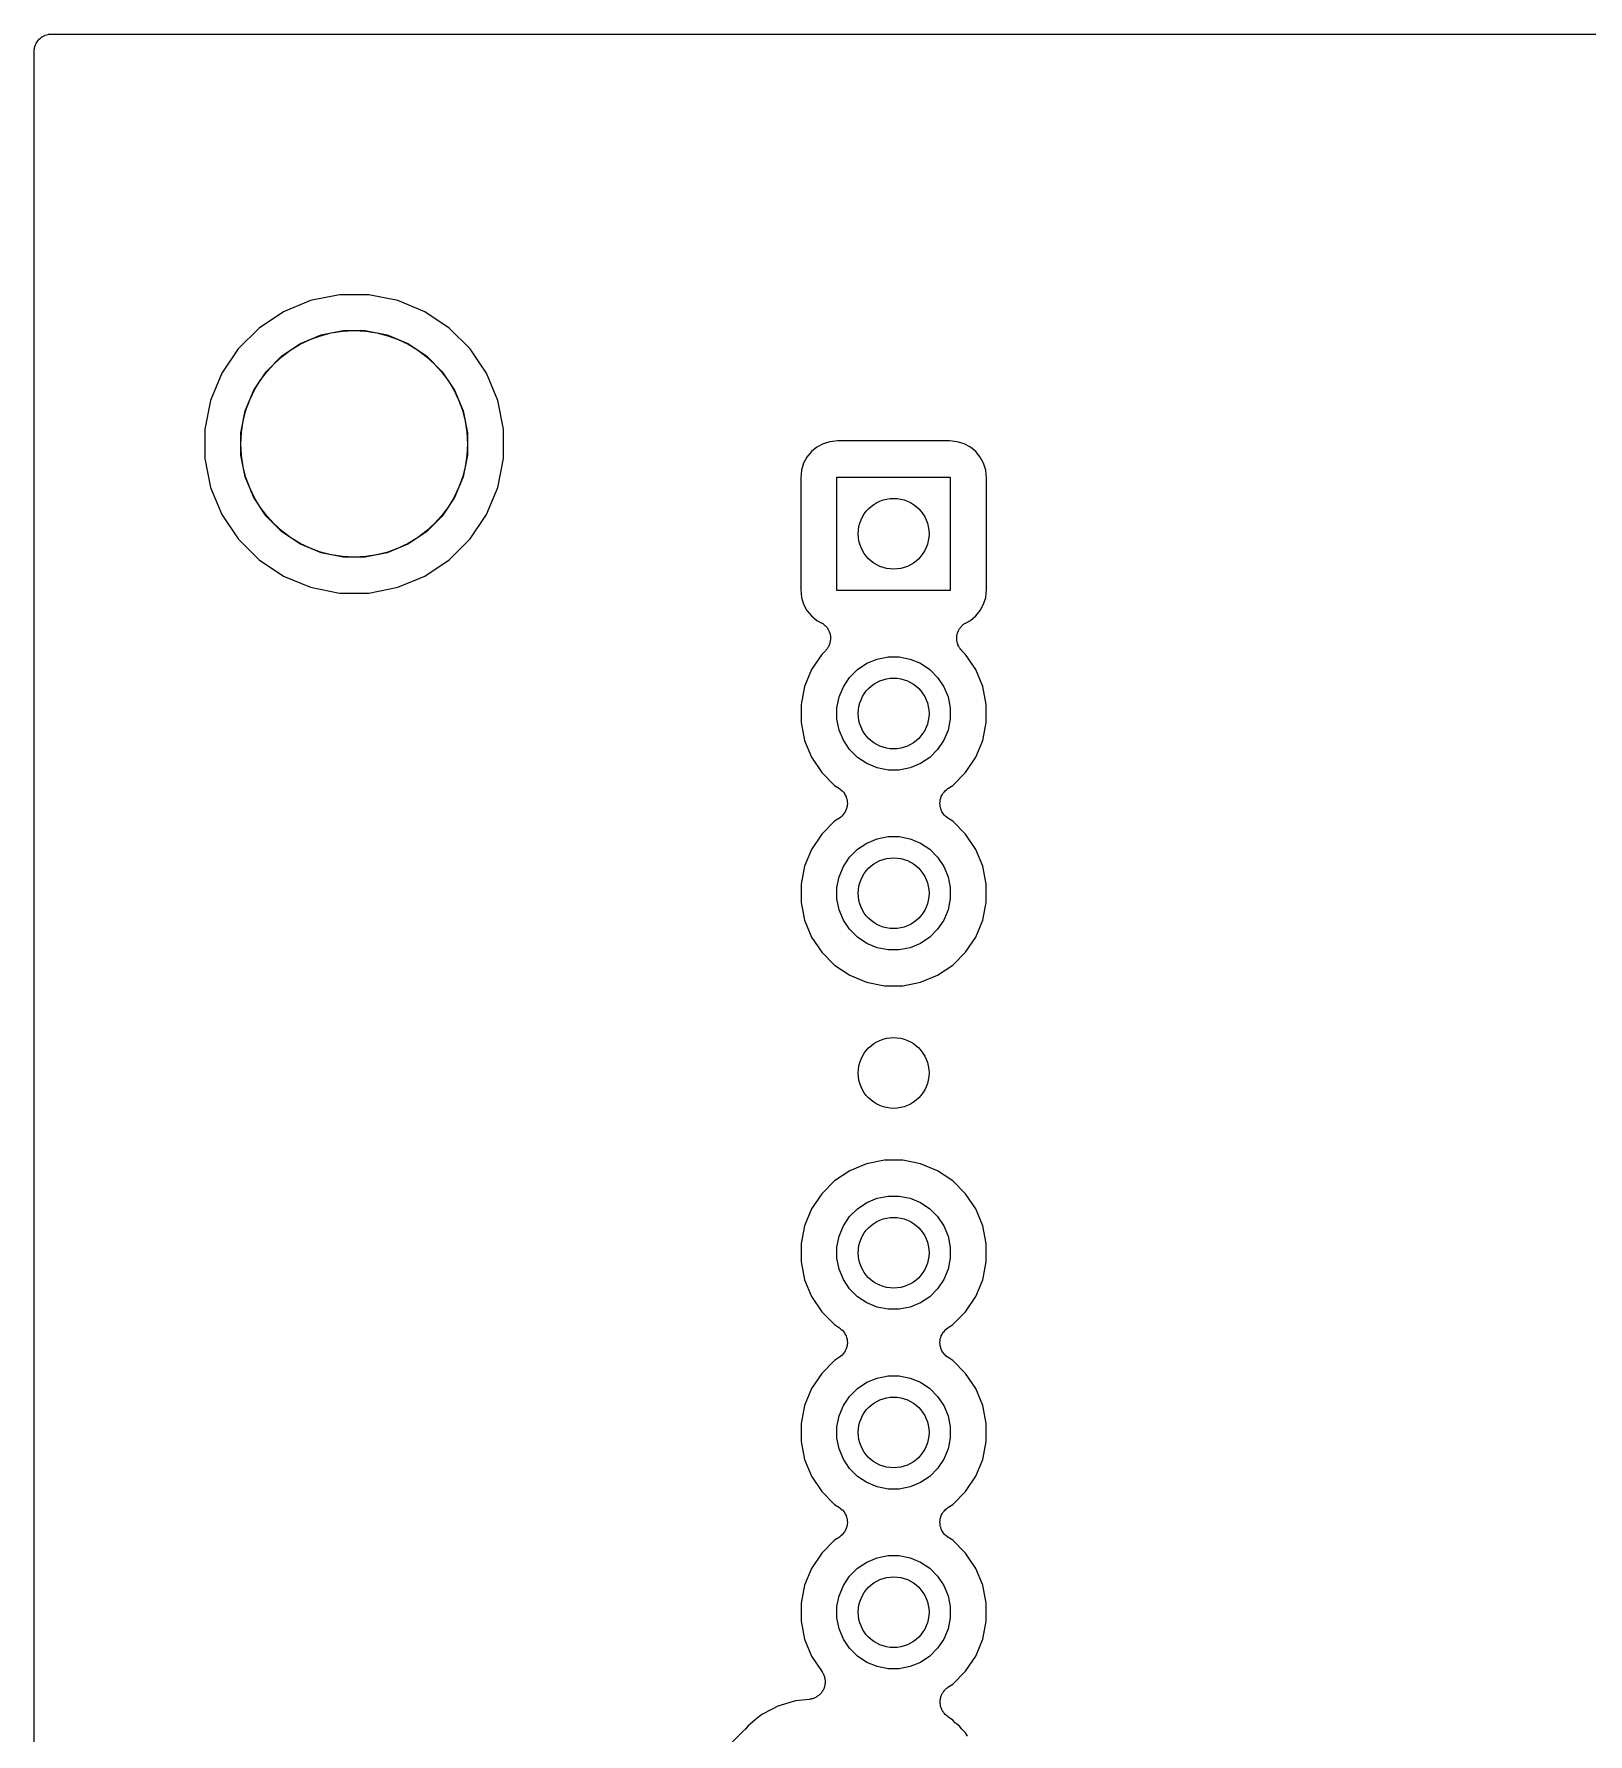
# Model space of a CAD drawing. Extents: x 42.5 to 107.4, y -118.8 to -66.6.
# Drawn here: x 42.47 to 64.42, y -90.62 to -66.6 of the extents above; entities that cross this region are included whole.
import ezdxf

# ---------------------------------------------------------------- set-up
doc = ezdxf.new("R2010")
doc.units = 0
doc.layers.add('BLACK', color=7, linetype='CONTINUOUS')

msp = doc.modelspace()

# ---------------------------------------------------------------- linework, layer by layer
at = {"layer": 'BLACK', "linetype": 'CONTINUOUS'}
for p, q in [((42.4735, -66.796), (42.4806, -66.7736)), ((42.4806, -66.7736), (42.4875, -66.7511)), ((42.4875, -66.7511), (42.488, -66.7503)), ((42.488, -66.7503), (42.4882, -66.7495)), ((42.4882, -66.7495), (42.4995, -66.7289)), ((42.4995, -66.7289), (42.5107, -66.7082)), ((42.5107, -66.7082), (42.5113, -66.7075)), ((42.5113, -66.7075), (42.5117, -66.7068)), ((42.5117, -66.7068), (42.5268, -66.6887)), ((42.5268, -66.6887), (42.5418, -66.6706)), ((42.5418, -66.6706), (42.5425, -66.6701)), ((42.5425, -66.6701), (42.5431, -66.6694)), ((42.5431, -66.6694), (42.5614, -66.6547)), ((42.5614, -66.6547), (42.5797, -66.6398)), ((42.5797, -66.6398), (42.5804, -66.6394)), ((42.5804, -66.6394), (42.5811, -66.6388)), ((42.5811, -66.6388), (42.6019, -66.6279)), ((42.6019, -66.6279), (42.6227, -66.6169)), ((42.6227, -66.6169), (42.6236, -66.6166)), ((42.6236, -66.6166), (42.6243, -66.6162)), ((42.6243, -66.6162), (42.6469, -66.6096)), ((42.6469, -66.6096), (42.6694, -66.6028)), ((42.6694, -66.6028), (42.6703, -66.6027)), ((42.6703, -66.6027), (42.6712, -66.6024)), ((42.6712, -66.6024), (42.6946, -66.6003)), ((42.6946, -66.6003), (42.718, -66.598)), ((42.718, -66.598), (107.142, -66.598)), ((42.468, -66.8445), (42.4706, -66.8211)), ((42.468, -66.8462), (42.468, -66.8445)), ((42.468, -66.8463), (42.468, -66.8462)), ((42.468, -66.8463), (42.468, -66.8463)), ((42.468, -66.848), (42.468, -66.8463)), ((42.468, -118.572), (42.468, -66.848)), ((42.4706, -66.8211), (42.4731, -66.7977)), ((42.4731, -66.7977), (42.4734, -66.7969)), ((42.4734, -66.7969), (42.4735, -66.796)), ((46.3751, -70.363), (45.9915, -70.5219)), ((46.7824, -70.282), (46.3751, -70.363)), ((47.1976, -70.282), (46.7824, -70.282)), ((47.6049, -70.363), (47.1976, -70.282)), ((47.9885, -70.5219), (47.6049, -70.363)), ((45.9915, -70.5219), (45.6462, -70.7526)), ((48.3338, -70.7526), (47.9885, -70.5219)), ((45.6462, -70.7526), (45.3526, -71.0462)), ((46.2321, -70.9721), (46.5233, -70.8515)), ((46.5233, -70.8515), (46.8324, -70.79)), ((46.8324, -70.79), (47.1476, -70.79)), ((47.1476, -70.79), (47.4567, -70.8515)), ((47.4567, -70.8515), (47.7479, -70.9721)), ((48.6274, -71.0462), (48.3338, -70.7526)), ((45.3526, -71.0462), (45.1219, -71.3915)), ((45.9701, -71.1472), (46.2321, -70.9721)), ((47.7479, -70.9721), (48.0099, -71.1472)), ((48.7695, -71.2589), (48.6274, -71.0462)), ((45.7472, -71.3701), (45.9701, -71.1472)), ((48.0099, -71.1472), (48.2328, -71.3701)), ((48.8581, -71.3915), (48.7695, -71.2589)), ((48.7695, -71.2589), (48.7695, -71.2589)), ((45.1219, -71.3915), (44.963, -71.7751)), ((45.5721, -71.6321), (45.7472, -71.3701)), ((48.2328, -71.3701), (48.4079, -71.6321)), ((49.017, -71.7751), (48.8581, -71.3915)), ((44.963, -71.7751), (44.882, -72.1824)), ((45.4515, -71.9233), (45.5721, -71.6321)), ((48.4079, -71.6321), (48.5285, -71.9233)), ((49.098, -72.1824), (49.017, -71.7751)), ((45.39, -72.2324), (45.4515, -71.9233)), ((48.5285, -71.9233), (48.59, -72.2324)), ((44.882, -72.1824), (44.882, -72.5976)), ((45.39, -72.5476), (45.39, -72.2324)), ((48.59, -72.2324), (48.59, -72.5476)), ((49.098, -72.5976), (49.098, -72.1824)), ((45.4515, -72.8567), (45.39, -72.5476)), ((48.59, -72.5476), (48.5285, -72.8567)), ((53.4491, -72.4991), (53.3856, -72.5764)), ((53.5264, -72.4356), (53.4491, -72.4991)), ((53.6147, -72.3884), (53.5264, -72.4356)), ((53.7104, -72.3594), (53.6147, -72.3884)), ((53.8223, -72.3483), (53.7104, -72.3594)), ((55.3977, -72.3483), (53.8223, -72.3483)), ((55.5096, -72.3594), (55.3977, -72.3483)), ((55.6053, -72.3884), (55.5096, -72.3594)), ((55.6936, -72.4356), (55.6053, -72.3884)), ((55.7709, -72.4991), (55.6936, -72.4356)), ((55.8344, -72.5764), (55.7709, -72.4991)), ((44.882, -72.5976), (44.963, -73.0049)), ((49.0555, -72.8112), (49.098, -72.5976)), ((53.3094, -72.7604), (53.2983, -72.8723)), ((53.3384, -72.6647), (53.3094, -72.7604)), ((53.3856, -72.5764), (53.3384, -72.6647)), ((55.8816, -72.6647), (55.8344, -72.5764)), ((55.9106, -72.7604), (55.8816, -72.6647)), ((55.9217, -72.8723), (55.9106, -72.7604)), ((44.963, -73.0049), (45.1219, -73.3885)), ((45.5721, -73.1479), (45.4515, -72.8567)), ((48.5285, -72.8567), (48.4079, -73.1479)), ((48.8581, -73.3885), (49.017, -73.0049)), ((49.017, -73.0049), (49.0555, -72.8112)), ((49.0555, -72.8112), (49.0555, -72.8112)), ((53.2983, -72.8723), (53.2983, -74.4477)), ((53.81, -74.46), (53.81, -72.86)), ((53.81, -72.86), (55.41, -72.86)), ((55.41, -72.86), (55.41, -74.46)), ((55.9217, -74.4477), (55.9217, -72.8723)), ((45.7472, -73.4099), (45.5721, -73.1479)), ((48.4079, -73.1479), (48.2328, -73.4099)), ((45.1219, -73.3885), (45.3526, -73.7338)), ((45.9701, -73.6328), (45.7472, -73.4099)), ((48.2328, -73.4099), (48.0099, -73.6328)), ((48.6274, -73.7338), (48.8581, -73.3885)), ((45.3526, -73.7338), (45.6462, -74.0274)), ((46.2321, -73.8079), (45.9701, -73.6328)), ((48.0099, -73.6328), (47.7479, -73.8079)), ((48.3338, -74.0274), (48.6274, -73.7338)), ((46.5233, -73.9285), (46.2321, -73.8079)), ((46.8324, -73.99), (46.5233, -73.9285)), ((47.1476, -73.99), (46.8324, -73.99)), ((47.4567, -73.9285), (47.1476, -73.99)), ((47.7479, -73.8079), (47.4567, -73.9285)), ((45.6462, -74.0274), (45.9915, -74.2581)), ((47.9885, -74.2581), (48.3338, -74.0274)), ((45.9915, -74.2581), (46.3751, -74.417)), ((46.3751, -74.417), (46.7824, -74.498)), ((47.1976, -74.498), (47.6049, -74.417)), ((47.6049, -74.417), (47.9885, -74.2581)), ((53.2983, -74.4477), (53.3094, -74.5596)), ((55.41, -74.46), (53.81, -74.46)), ((55.9106, -74.5596), (55.9217, -74.4477)), ((46.7824, -74.498), (47.1976, -74.498)), ((53.3094, -74.5596), (53.3384, -74.6553)), ((53.3384, -74.6553), (53.3856, -74.7436)), ((55.8344, -74.7436), (55.8816, -74.6553)), ((55.8816, -74.6553), (55.9106, -74.5596)), ((53.3856, -74.7436), (53.4491, -74.8209)), ((53.4491, -74.8209), (53.5264, -74.8844)), ((53.5264, -74.8844), (53.5871, -74.9169)), ((53.5871, -74.9169), (53.5902, -74.9186)), ((53.5902, -74.9186), (53.5997, -74.9251)), ((53.5997, -74.9251), (53.6098, -74.9306)), ((53.6098, -74.9306), (53.6197, -74.9389)), ((53.6197, -74.9389), (53.6304, -74.9462)), ((53.6304, -74.9462), (53.6384, -74.9545)), ((55.5752, -74.9594), (55.5841, -74.9521)), ((55.5841, -74.9521), (55.5923, -74.944)), ((55.5923, -74.944), (55.603, -74.9368)), ((55.603, -74.9368), (55.6131, -74.9287)), ((55.6131, -74.9287), (55.6233, -74.9233)), ((55.6233, -74.9233), (55.6329, -74.9169)), ((55.6329, -74.9169), (55.6936, -74.8844)), ((55.6936, -74.8844), (55.7709, -74.8209)), ((55.7709, -74.8209), (55.8344, -74.7436)), ((53.6384, -74.9545), (53.6473, -74.9618)), ((53.6473, -74.9618), (53.6554, -74.9719)), ((53.6554, -74.9719), (53.6645, -74.9811)), ((53.6645, -74.9811), (53.6707, -74.9908)), ((53.6707, -74.9908), (53.678, -74.9997)), ((53.678, -74.9997), (53.684, -75.0112)), ((53.684, -75.0112), (53.6911, -75.022)), ((53.6911, -75.022), (53.6954, -75.0327)), ((53.6954, -75.0327), (53.7008, -75.0429)), ((53.7008, -75.0429), (53.7044, -75.0553)), ((53.7044, -75.0553), (53.7093, -75.0673)), ((53.7093, -75.0673), (53.7114, -75.0786)), ((53.7144, -75.1868), (53.7106, -75.1992)), ((53.7114, -75.0786), (53.7147, -75.0897)), ((53.7155, -75.1753), (53.7144, -75.1868)), ((53.7147, -75.0897), (53.7159, -75.1025)), ((53.7179, -75.164), (53.7155, -75.1753)), ((53.7159, -75.1025), (53.7183, -75.1153)), ((53.718, -75.1511), (53.7179, -75.164)), ((53.7193, -75.1382), (53.718, -75.1511)), ((53.7183, -75.1153), (53.7182, -75.1268)), ((53.7182, -75.1268), (53.7193, -75.1382)), ((55.5007, -75.1348), (55.502, -75.1233)), ((55.5019, -75.1476), (55.5007, -75.1348)), ((55.5018, -75.1606), (55.5019, -75.1476)), ((55.504, -75.1719), (55.5018, -75.1606)), ((55.502, -75.1118), (55.5046, -75.0991)), ((55.502, -75.1233), (55.502, -75.1118)), ((55.505, -75.1834), (55.504, -75.1719)), ((55.5046, -75.0991), (55.506, -75.0862)), ((55.5086, -75.1958), (55.505, -75.1834)), ((55.506, -75.0862), (55.5094, -75.0753)), ((55.5094, -75.0753), (55.5117, -75.064)), ((55.5117, -75.064), (55.5167, -75.052)), ((55.5167, -75.052), (55.5206, -75.0397)), ((55.5206, -75.0397), (55.5261, -75.0296)), ((55.5261, -75.0296), (55.5305, -75.0189)), ((55.5305, -75.0189), (55.5378, -75.0082)), ((55.5378, -75.0082), (55.5439, -74.9968)), ((55.5439, -74.9968), (55.5513, -74.988)), ((55.5513, -74.988), (55.5577, -74.9784)), ((55.5577, -74.9784), (55.5669, -74.9693)), ((55.5669, -74.9693), (55.5752, -74.9594)), ((53.594, -75.3662), (53.4509, -75.5804)), ((53.6461, -75.3141), (53.594, -75.3662)), ((53.6534, -75.3052), (53.6461, -75.3141)), ((53.6616, -75.2971), (53.6534, -75.3052)), ((53.6688, -75.2864), (53.6616, -75.2971)), ((53.677, -75.2764), (53.6688, -75.2864)), ((53.6825, -75.2663), (53.677, -75.2764)), ((53.6889, -75.2568), (53.6825, -75.2663)), ((53.694, -75.2448), (53.6889, -75.2568)), ((53.7001, -75.2334), (53.694, -75.2448)), ((53.7035, -75.2224), (53.7001, -75.2334)), ((53.7079, -75.2118), (53.7035, -75.2224)), ((53.7106, -75.1992), (53.7079, -75.2118)), ((54.2311, -75.491), (54.3766, -75.4307)), ((54.3766, -75.4307), (54.5312, -75.4)), ((54.5312, -75.4), (54.6888, -75.4)), ((54.6888, -75.4), (54.8434, -75.4307)), ((54.8434, -75.4307), (54.9889, -75.491)), ((55.511, -75.2085), (55.5086, -75.1958)), ((55.5154, -75.2192), (55.511, -75.2085)), ((55.5186, -75.2302), (55.5154, -75.2192)), ((55.5245, -75.2417), (55.5186, -75.2302)), ((55.5294, -75.2537), (55.5245, -75.2417)), ((55.5357, -75.2633), (55.5294, -75.2537)), ((55.541, -75.2735), (55.5357, -75.2633)), ((55.5491, -75.2836), (55.541, -75.2735)), ((55.5562, -75.2944), (55.5491, -75.2836)), ((55.5643, -75.3027), (55.5562, -75.2944)), ((55.5715, -75.3117), (55.5643, -75.3027)), ((55.5739, -75.3141), (55.5715, -75.3117)), ((55.626, -75.3662), (55.5739, -75.3141)), ((55.7691, -75.5804), (55.626, -75.3662)), ((53.4509, -75.5804), (53.3523, -75.8185)), ((53.9886, -75.69), (54.1, -75.5786)), ((54.1, -75.5786), (54.2311, -75.491)), ((54.9889, -75.491), (55.12, -75.5786)), ((55.12, -75.5786), (55.2314, -75.69)), ((55.8677, -75.8185), (55.7691, -75.5804)), ((53.3523, -75.8185), (53.302, -76.0712)), ((53.8407, -75.9666), (53.901, -75.8211)), ((53.901, -75.8211), (53.9886, -75.69)), ((55.2314, -75.69), (55.319, -75.8211)), ((55.319, -75.8211), (55.3793, -75.9666)), ((55.918, -76.0712), (55.8677, -75.8185)), ((53.302, -76.0712), (53.302, -76.3288)), ((53.81, -76.1212), (53.8407, -75.9666)), ((53.81, -76.2788), (53.81, -76.1212)), ((55.3793, -75.9666), (55.41, -76.1212)), ((55.41, -76.1212), (55.41, -76.2788)), ((55.918, -76.3288), (55.918, -76.0712)), ((53.302, -76.3288), (53.3523, -76.5815)), ((53.8407, -76.4334), (53.81, -76.2788)), ((55.41, -76.2788), (55.3793, -76.4334)), ((55.8677, -76.5815), (55.918, -76.3288)), ((53.3523, -76.5815), (53.4509, -76.8196)), ((53.901, -76.5789), (53.8407, -76.4334)), ((53.9886, -76.71), (53.901, -76.5789)), ((55.319, -76.5789), (55.2314, -76.71)), ((55.3793, -76.4334), (55.319, -76.5789)), ((55.7691, -76.8196), (55.8677, -76.5815)), ((53.4509, -76.8196), (53.594, -77.0338)), ((54.1, -76.8214), (53.9886, -76.71)), ((54.2311, -76.909), (54.1, -76.8214)), ((55.12, -76.8214), (54.9889, -76.909)), ((55.2314, -76.71), (55.12, -76.8214)), ((55.626, -77.0338), (55.7691, -76.8196)), ((53.594, -77.0338), (53.7762, -77.216)), ((54.3766, -76.9693), (54.2311, -76.909)), ((54.5312, -77), (54.3766, -76.9693)), ((54.6888, -77), (54.5312, -77)), ((54.8434, -76.9693), (54.6888, -77)), ((54.9889, -76.909), (54.8434, -76.9693)), ((55.4438, -77.216), (55.626, -77.0338)), ((53.7762, -77.216), (53.8453, -77.2621)), ((53.8453, -77.2621), (53.847, -77.2633)), ((53.847, -77.2633), (53.8471, -77.2634)), ((53.8471, -77.2634), (53.8471, -77.2634)), ((53.8471, -77.2634), (53.8481, -77.2641)), ((53.8481, -77.2641), (53.8664, -77.2795)), ((53.8664, -77.2795), (53.8845, -77.2946)), ((53.8845, -77.2946), (53.8849, -77.2951)), ((53.8849, -77.2951), (53.8854, -77.2956)), ((53.8854, -77.2956), (53.9003, -77.3142)), ((53.9003, -77.3142), (53.9152, -77.3326)), ((53.9152, -77.3326), (53.9155, -77.3331)), ((53.9155, -77.3331), (53.9159, -77.3337)), ((53.9159, -77.3337), (53.9269, -77.3547)), ((55.2834, -77.3725), (55.2948, -77.3517)), ((55.2948, -77.3517), (55.306, -77.3307)), ((55.306, -77.3307), (55.3064, -77.3302)), ((55.3064, -77.3302), (55.3067, -77.3297)), ((55.3067, -77.3297), (55.3219, -77.3114)), ((55.3219, -77.3114), (55.337, -77.2931)), ((55.337, -77.2931), (55.3375, -77.2927)), ((55.3375, -77.2927), (55.3379, -77.2921)), ((55.3379, -77.2921), (55.3564, -77.2772)), ((55.3564, -77.2772), (55.3747, -77.2621)), ((55.3747, -77.2621), (55.4438, -77.216)), ((53.9252, -77.5883), (53.914, -77.6093)), ((53.9366, -77.5675), (53.9252, -77.5883)), ((53.9269, -77.3547), (53.9379, -77.3757)), ((53.9368, -77.5669), (53.9366, -77.5675)), ((53.9371, -77.5663), (53.9368, -77.5669)), ((53.9441, -77.5435), (53.9371, -77.5663)), ((53.9379, -77.3757), (53.9381, -77.3764)), ((53.9381, -77.3764), (53.9384, -77.377)), ((53.9384, -77.377), (53.945, -77.3997)), ((53.9511, -77.5209), (53.9441, -77.5435)), ((53.945, -77.3997), (53.9518, -77.4225)), ((53.9512, -77.5203), (53.9511, -77.5209)), ((53.9514, -77.5196), (53.9512, -77.5203)), ((53.9538, -77.496), (53.9514, -77.5196)), ((53.9518, -77.4225), (53.9519, -77.4232)), ((53.9519, -77.4232), (53.9521, -77.4238)), ((53.9521, -77.4238), (53.9542, -77.4475)), ((53.9564, -77.4724), (53.9538, -77.496)), ((53.9542, -77.4475), (53.9564, -77.4711)), ((53.9564, -77.4711), (53.9563, -77.4717)), ((53.9563, -77.4717), (53.9564, -77.4724)), ((55.2636, -77.4676), (55.2662, -77.4439)), ((55.2637, -77.4683), (55.2636, -77.4676)), ((55.2636, -77.4689), (55.2637, -77.4683)), ((55.2658, -77.4924), (55.2636, -77.4689)), ((55.2679, -77.5162), (55.2658, -77.4924)), ((55.2662, -77.4439), (55.2686, -77.4204)), ((55.2681, -77.5168), (55.2679, -77.5162)), ((55.2682, -77.5175), (55.2681, -77.5168)), ((55.2749, -77.5402), (55.2682, -77.5175)), ((55.2686, -77.4204), (55.2688, -77.4197)), ((55.2688, -77.4197), (55.2689, -77.4191)), ((55.2689, -77.4191), (55.2759, -77.3965)), ((55.2816, -77.563), (55.2749, -77.5402)), ((55.2759, -77.3965), (55.2829, -77.3737)), ((55.2819, -77.5636), (55.2816, -77.563)), ((55.2821, -77.5643), (55.2819, -77.5636)), ((55.2931, -77.5853), (55.2821, -77.5643)), ((55.2829, -77.3737), (55.2832, -77.3731)), ((55.2832, -77.3731), (55.2834, -77.3725)), ((55.3041, -77.6063), (55.2931, -77.5853)), ((53.7762, -77.724), (53.594, -77.9062)), ((53.8453, -77.6779), (53.7762, -77.724)), ((53.8637, -77.6628), (53.8453, -77.6779)), ((53.8821, -77.6479), (53.8637, -77.6628)), ((53.8825, -77.6474), (53.8821, -77.6479)), ((53.883, -77.6469), (53.8825, -77.6474)), ((53.8982, -77.6285), (53.883, -77.6469)), ((53.9133, -77.6103), (53.8982, -77.6285)), ((53.9136, -77.6098), (53.9133, -77.6103)), ((53.914, -77.6093), (53.9136, -77.6098)), ((55.3045, -77.6069), (55.3041, -77.6063)), ((55.3048, -77.6074), (55.3045, -77.6069)), ((55.3197, -77.6259), (55.3048, -77.6074)), ((55.3346, -77.6444), (55.3197, -77.6259)), ((55.3351, -77.6449), (55.3346, -77.6444)), ((55.3355, -77.6454), (55.3351, -77.6449)), ((55.3537, -77.6606), (55.3355, -77.6454)), ((55.3719, -77.6759), (55.3537, -77.6606)), ((55.3729, -77.6766), (55.3719, -77.6759)), ((55.373, -77.6767), (55.3729, -77.6766)), ((55.3729, -77.6766), (55.3729, -77.6766)), ((55.3747, -77.6779), (55.373, -77.6767)), ((55.4438, -77.724), (55.3747, -77.6779)), ((55.626, -77.9062), (55.4438, -77.724)), ((53.594, -77.9062), (53.4509, -78.1204)), ((54.1, -78.1186), (54.2311, -78.031)), ((54.2311, -78.031), (54.3766, -77.9707)), ((54.3766, -77.9707), (54.5312, -77.94)), ((54.5312, -77.94), (54.6888, -77.94)), ((54.6888, -77.94), (54.8434, -77.9707)), ((54.8434, -77.9707), (54.9889, -78.031)), ((54.9889, -78.031), (55.12, -78.1186)), ((55.7691, -78.1204), (55.626, -77.9062)), ((53.4509, -78.1204), (53.3523, -78.3585)), ((53.901, -78.3611), (53.9886, -78.23)), ((53.9886, -78.23), (54.1, -78.1186)), ((55.12, -78.1186), (55.2314, -78.23)), ((55.2314, -78.23), (55.319, -78.3611)), ((55.8677, -78.3585), (55.7691, -78.1204)), ((53.3523, -78.3585), (53.302, -78.6112)), ((53.81, -78.6612), (53.8407, -78.5066)), ((53.8407, -78.5066), (53.901, -78.3611)), ((55.319, -78.3611), (55.3793, -78.5066)), ((55.3793, -78.5066), (55.41, -78.6612)), ((55.918, -78.6112), (55.8677, -78.3585)), ((53.302, -78.6112), (53.302, -78.8688)), ((53.81, -78.8188), (53.81, -78.6612)), ((55.41, -78.6612), (55.41, -78.8188)), ((55.918, -78.8688), (55.918, -78.6112)), ((53.302, -78.8688), (53.3523, -79.1215)), ((53.8407, -78.9734), (53.81, -78.8188)), ((53.901, -79.1189), (53.8407, -78.9734)), ((55.3793, -78.9734), (55.319, -79.1189)), ((55.41, -78.8188), (55.3793, -78.9734)), ((55.8677, -79.1215), (55.918, -78.8688)), ((53.3523, -79.1215), (53.4509, -79.3596)), ((53.9886, -79.25), (53.901, -79.1189)), ((54.1, -79.3614), (53.9886, -79.25)), ((55.2314, -79.25), (55.12, -79.3614)), ((55.319, -79.1189), (55.2314, -79.25)), ((55.7691, -79.3596), (55.8677, -79.1215)), ((53.4509, -79.3596), (53.594, -79.5738)), ((54.2311, -79.449), (54.1, -79.3614)), ((54.3766, -79.5093), (54.2311, -79.449)), ((54.5312, -79.54), (54.3766, -79.5093)), ((54.8434, -79.5093), (54.6888, -79.54)), ((54.9889, -79.449), (54.8434, -79.5093)), ((55.12, -79.3614), (54.9889, -79.449)), ((55.626, -79.5738), (55.7691, -79.3596)), ((53.594, -79.5738), (53.7762, -79.756)), ((53.7762, -79.756), (53.9904, -79.8991)), ((54.6888, -79.54), (54.5312, -79.54)), ((55.2296, -79.8991), (55.4438, -79.756)), ((55.4438, -79.756), (55.626, -79.5738)), ((53.9904, -79.8991), (54.2285, -79.9977)), ((54.9915, -79.9977), (55.2296, -79.8991)), ((54.2285, -79.9977), (54.4812, -80.048)), ((54.4812, -80.048), (54.7388, -80.048)), ((54.7388, -80.048), (54.9915, -79.9977)), ((54.2285, -82.5623), (53.9904, -82.6609)), ((54.4812, -82.512), (54.2285, -82.5623)), ((54.7388, -82.512), (54.4812, -82.512)), ((54.9915, -82.5623), (54.7388, -82.512)), ((55.2296, -82.6609), (54.9915, -82.5623)), ((53.7762, -82.804), (53.594, -82.9862)), ((53.9904, -82.6609), (53.7762, -82.804)), ((55.4438, -82.804), (55.2296, -82.6609)), ((55.626, -82.9862), (55.4438, -82.804)), ((53.594, -82.9862), (53.4509, -83.2004)), ((54.1, -83.1986), (54.2311, -83.111)), ((54.2311, -83.111), (54.3766, -83.0507)), ((54.3766, -83.0507), (54.5312, -83.02)), ((54.5312, -83.02), (54.6888, -83.02)), ((54.6888, -83.02), (54.8434, -83.0507)), ((54.8434, -83.0507), (54.9889, -83.111)), ((54.9889, -83.111), (55.12, -83.1986)), ((55.7691, -83.2004), (55.626, -82.9862)), ((53.4509, -83.2004), (53.3523, -83.4385)), ((53.901, -83.4411), (53.9886, -83.31)), ((53.9886, -83.31), (54.1, -83.1986)), ((55.12, -83.1986), (55.2314, -83.31)), ((55.2314, -83.31), (55.319, -83.4411)), ((55.8677, -83.4385), (55.7691, -83.2004)), ((53.3523, -83.4385), (53.302, -83.6912)), ((53.81, -83.7412), (53.8407, -83.5866)), ((53.8407, -83.5866), (53.901, -83.4411)), ((55.319, -83.4411), (55.3793, -83.5866)), ((55.3793, -83.5866), (55.41, -83.7412)), ((55.918, -83.6912), (55.8677, -83.4385)), ((53.302, -83.6912), (53.302, -83.9488)), ((53.81, -83.8988), (53.81, -83.7412)), ((55.41, -83.7412), (55.41, -83.8988)), ((55.918, -83.9488), (55.918, -83.6912)), ((53.302, -83.9488), (53.3523, -84.2015)), ((53.8407, -84.0534), (53.81, -83.8988)), ((53.901, -84.1989), (53.8407, -84.0534)), ((55.3793, -84.0534), (55.319, -84.1989)), ((55.41, -83.8988), (55.3793, -84.0534)), ((55.8677, -84.2015), (55.918, -83.9488)), ((53.3523, -84.2015), (53.4509, -84.4396)), ((53.9886, -84.33), (53.901, -84.1989)), ((55.319, -84.1989), (55.2314, -84.33)), ((55.7691, -84.4396), (55.8677, -84.2015)), ((53.4509, -84.4396), (53.594, -84.6538)), ((54.1, -84.4414), (53.9886, -84.33)), ((54.2311, -84.529), (54.1, -84.4414)), ((54.3766, -84.5893), (54.2311, -84.529)), ((54.9889, -84.529), (54.8434, -84.5893)), ((55.12, -84.4414), (54.9889, -84.529)), ((55.2314, -84.33), (55.12, -84.4414)), ((55.626, -84.6538), (55.7691, -84.4396)), ((53.594, -84.6538), (53.7762, -84.836)), ((54.5312, -84.62), (54.3766, -84.5893)), ((54.6888, -84.62), (54.5312, -84.62)), ((54.8434, -84.5893), (54.6888, -84.62)), ((55.4438, -84.836), (55.626, -84.6538)), ((53.7762, -84.836), (53.8453, -84.8821)), ((53.8453, -84.8821), (53.847, -84.8833)), ((53.847, -84.8833), (53.8471, -84.8834)), ((53.8471, -84.8834), (53.8471, -84.8834)), ((53.8471, -84.8834), (53.8481, -84.8841)), ((53.8481, -84.8841), (53.8664, -84.8995)), ((53.8664, -84.8995), (53.8845, -84.9146)), ((53.8845, -84.9146), (53.8849, -84.9151)), ((53.8849, -84.9151), (53.8854, -84.9156)), ((53.8854, -84.9156), (53.9003, -84.9342)), ((53.9003, -84.9342), (53.9152, -84.9526)), ((53.9152, -84.9526), (53.9155, -84.9531)), ((53.9155, -84.9531), (53.9159, -84.9537)), ((53.9159, -84.9537), (53.9269, -84.9747)), ((53.9269, -84.9747), (53.9379, -84.9957)), ((53.9379, -84.9957), (53.9381, -84.9964)), ((53.9381, -84.9964), (53.9384, -84.997)), ((53.9384, -84.997), (53.945, -85.0197)), ((53.945, -85.0197), (53.9518, -85.0425)), ((55.2662, -85.0639), (55.2686, -85.0404)), ((55.2686, -85.0404), (55.2688, -85.0397)), ((55.2688, -85.0397), (55.2689, -85.0391)), ((55.2689, -85.0391), (55.2759, -85.0165)), ((55.2759, -85.0165), (55.2829, -84.9937)), ((55.2829, -84.9937), (55.2832, -84.9931)), ((55.2832, -84.9931), (55.2834, -84.9925)), ((55.2834, -84.9925), (55.2948, -84.9717)), ((55.2948, -84.9717), (55.306, -84.9507)), ((55.306, -84.9507), (55.3064, -84.9502)), ((55.3064, -84.9502), (55.3067, -84.9497)), ((55.3067, -84.9497), (55.3219, -84.9314)), ((55.3219, -84.9314), (55.337, -84.9131)), ((55.337, -84.9131), (55.3375, -84.9127)), ((55.3375, -84.9127), (55.3379, -84.9121)), ((55.3379, -84.9121), (55.3564, -84.8972)), ((55.3564, -84.8972), (55.3747, -84.8821)), ((55.3747, -84.8821), (55.4438, -84.836)), ((53.8821, -85.2679), (53.8637, -85.2828)), ((53.8825, -85.2674), (53.8821, -85.2679)), ((53.883, -85.2669), (53.8825, -85.2674)), ((53.8982, -85.2485), (53.883, -85.2669)), ((53.9133, -85.2303), (53.8982, -85.2485)), ((53.9136, -85.2298), (53.9133, -85.2303)), ((53.914, -85.2293), (53.9136, -85.2298)), ((53.9252, -85.2083), (53.914, -85.2293)), ((53.9366, -85.1875), (53.9252, -85.2083)), ((53.9368, -85.1869), (53.9366, -85.1875)), ((53.9371, -85.1863), (53.9368, -85.1869)), ((53.9441, -85.1635), (53.9371, -85.1863)), ((53.9511, -85.1409), (53.9441, -85.1635)), ((53.9512, -85.1403), (53.9511, -85.1409)), ((53.9514, -85.1396), (53.9512, -85.1403)), ((53.9538, -85.116), (53.9514, -85.1396)), ((53.9518, -85.0425), (53.9519, -85.0432)), ((53.9519, -85.0432), (53.9521, -85.0438)), ((53.9521, -85.0438), (53.9542, -85.0675)), ((53.9564, -85.0924), (53.9538, -85.116)), ((53.9542, -85.0675), (53.9564, -85.0911)), ((53.9564, -85.0911), (53.9563, -85.0917)), ((53.9563, -85.0917), (53.9564, -85.0924)), ((55.2636, -85.0876), (55.2662, -85.0639)), ((55.2637, -85.0883), (55.2636, -85.0876)), ((55.2636, -85.0889), (55.2637, -85.0883)), ((55.2658, -85.1124), (55.2636, -85.0889)), ((55.2679, -85.1362), (55.2658, -85.1124)), ((55.2681, -85.1368), (55.2679, -85.1362)), ((55.2682, -85.1375), (55.2681, -85.1368)), ((55.2749, -85.1602), (55.2682, -85.1375)), ((55.2816, -85.183), (55.2749, -85.1602)), ((55.2819, -85.1836), (55.2816, -85.183)), ((55.2821, -85.1843), (55.2819, -85.1836)), ((55.2931, -85.2053), (55.2821, -85.1843)), ((55.3041, -85.2263), (55.2931, -85.2053)), ((55.3045, -85.2269), (55.3041, -85.2263)), ((55.3048, -85.2274), (55.3045, -85.2269)), ((55.3197, -85.2459), (55.3048, -85.2274)), ((55.3346, -85.2644), (55.3197, -85.2459)), ((55.3351, -85.2649), (55.3346, -85.2644)), ((55.3355, -85.2654), (55.3351, -85.2649)), ((55.3537, -85.2806), (55.3355, -85.2654)), ((55.3719, -85.2959), (55.3537, -85.2806)), ((53.7762, -85.344), (53.594, -85.5262)), ((53.8453, -85.2979), (53.7762, -85.344)), ((53.8637, -85.2828), (53.8453, -85.2979)), ((55.3729, -85.2966), (55.3719, -85.2959)), ((55.373, -85.2967), (55.3729, -85.2966)), ((55.3729, -85.2966), (55.3729, -85.2966)), ((55.3747, -85.2979), (55.373, -85.2967)), ((55.4438, -85.344), (55.3747, -85.2979)), ((55.626, -85.5262), (55.4438, -85.344)), ((53.4509, -85.7404), (53.3523, -85.9785)), ((53.594, -85.5262), (53.4509, -85.7404)), ((53.9886, -85.85), (54.1, -85.7386)), ((54.1, -85.7386), (54.2311, -85.651)), ((54.2311, -85.651), (54.3766, -85.5907)), ((54.3766, -85.5907), (54.5312, -85.56)), ((54.5312, -85.56), (54.6888, -85.56)), ((54.6888, -85.56), (54.8434, -85.5907)), ((54.8434, -85.5907), (54.9889, -85.651)), ((54.9889, -85.651), (55.12, -85.7386)), ((55.12, -85.7386), (55.2314, -85.85)), ((55.7691, -85.7404), (55.626, -85.5262)), ((55.8677, -85.9785), (55.7691, -85.7404)), ((53.3523, -85.9785), (53.302, -86.2312)), ((53.8407, -86.1266), (53.901, -85.9811)), ((53.901, -85.9811), (53.9886, -85.85)), ((55.2314, -85.85), (55.319, -85.9811)), ((55.319, -85.9811), (55.3793, -86.1266)), ((55.918, -86.2312), (55.8677, -85.9785)), ((53.302, -86.2312), (53.302, -86.4888)), ((53.81, -86.2812), (53.8407, -86.1266)), ((55.3793, -86.1266), (55.41, -86.2812)), ((55.918, -86.4888), (55.918, -86.2312)), ((53.81, -86.4388), (53.81, -86.2812)), ((53.8407, -86.5934), (53.81, -86.4388)), ((55.41, -86.4388), (55.3793, -86.5934)), ((55.41, -86.2812), (55.41, -86.4388)), ((53.302, -86.4888), (53.3523, -86.7415)), ((53.901, -86.7389), (53.8407, -86.5934)), ((55.3793, -86.5934), (55.319, -86.7389)), ((55.8677, -86.7415), (55.918, -86.4888)), ((53.3523, -86.7415), (53.4509, -86.9796)), ((53.9886, -86.87), (53.901, -86.7389)), ((54.1, -86.9814), (53.9886, -86.87)), ((55.2314, -86.87), (55.12, -86.9814)), ((55.319, -86.7389), (55.2314, -86.87)), ((55.7691, -86.9796), (55.8677, -86.7415)), ((53.4509, -86.9796), (53.594, -87.1938)), ((53.594, -87.1938), (53.7762, -87.376)), ((54.2311, -87.069), (54.1, -86.9814)), ((54.3766, -87.1293), (54.2311, -87.069)), ((54.5312, -87.16), (54.3766, -87.1293)), ((54.6888, -87.16), (54.5312, -87.16)), ((54.8434, -87.1293), (54.6888, -87.16)), ((54.9889, -87.069), (54.8434, -87.1293)), ((55.12, -86.9814), (54.9889, -87.069)), ((55.4438, -87.376), (55.626, -87.1938)), ((55.626, -87.1938), (55.7691, -86.9796)), ((53.7762, -87.376), (53.8453, -87.4221)), ((53.8453, -87.4221), (53.847, -87.4233)), ((53.847, -87.4233), (53.8471, -87.4234)), ((53.8471, -87.4234), (53.8471, -87.4234)), ((53.8471, -87.4234), (53.8481, -87.4241)), ((53.8481, -87.4241), (53.8664, -87.4395)), ((53.8664, -87.4395), (53.8845, -87.4546)), ((55.3379, -87.4521), (55.3564, -87.4372)), ((55.3564, -87.4372), (55.3747, -87.4221)), ((55.3747, -87.4221), (55.4438, -87.376)), ((53.8845, -87.4546), (53.8849, -87.4551)), ((53.8849, -87.4551), (53.8854, -87.4556)), ((53.8854, -87.4556), (53.9003, -87.4742)), ((53.9003, -87.4742), (53.9152, -87.4926)), ((53.9152, -87.4926), (53.9155, -87.4931)), ((53.9155, -87.4931), (53.9159, -87.4937)), ((53.9159, -87.4937), (53.9269, -87.5147)), ((53.9269, -87.5147), (53.9379, -87.5357)), ((53.9379, -87.5357), (53.9381, -87.5364)), ((53.9381, -87.5364), (53.9384, -87.537)), ((53.9384, -87.537), (53.945, -87.5597)), ((53.9511, -87.6809), (53.9441, -87.7035)), ((53.945, -87.5597), (53.9518, -87.5825)), ((53.9512, -87.6803), (53.9511, -87.6809)), ((53.9514, -87.6796), (53.9512, -87.6803)), ((53.9538, -87.656), (53.9514, -87.6796)), ((53.9518, -87.5825), (53.9519, -87.5832)), ((53.9519, -87.5832), (53.9521, -87.5838)), ((53.9521, -87.5838), (53.9542, -87.6075)), ((53.9564, -87.6324), (53.9538, -87.656)), ((53.9542, -87.6075), (53.9564, -87.6311)), ((53.9564, -87.6311), (53.9563, -87.6317)), ((53.9563, -87.6317), (53.9564, -87.6324)), ((55.2636, -87.6276), (55.2662, -87.6039)), ((55.2637, -87.6283), (55.2636, -87.6276)), ((55.2636, -87.6289), (55.2637, -87.6283)), ((55.2658, -87.6524), (55.2636, -87.6289)), ((55.2679, -87.6762), (55.2658, -87.6524)), ((55.2662, -87.6039), (55.2686, -87.5804)), ((55.2681, -87.6768), (55.2679, -87.6762)), ((55.2682, -87.6775), (55.2681, -87.6768)), ((55.2749, -87.7002), (55.2682, -87.6775)), ((55.2686, -87.5804), (55.2688, -87.5797)), ((55.2688, -87.5797), (55.2689, -87.5791)), ((55.2689, -87.5791), (55.2759, -87.5565)), ((55.2759, -87.5565), (55.2829, -87.5337)), ((55.2829, -87.5337), (55.2832, -87.5331)), ((55.2832, -87.5331), (55.2834, -87.5325)), ((55.2834, -87.5325), (55.2948, -87.5117)), ((55.2948, -87.5117), (55.306, -87.4907)), ((55.306, -87.4907), (55.3064, -87.4902)), ((55.3064, -87.4902), (55.3067, -87.4897)), ((55.3067, -87.4897), (55.3219, -87.4714)), ((55.3219, -87.4714), (55.337, -87.4531)), ((55.337, -87.4531), (55.3375, -87.4527)), ((55.3375, -87.4527), (55.3379, -87.4521)), ((53.7762, -87.884), (53.594, -88.0662)), ((53.8453, -87.8379), (53.7762, -87.884)), ((53.8637, -87.8228), (53.8453, -87.8379)), ((53.8821, -87.8079), (53.8637, -87.8228)), ((53.8825, -87.8074), (53.8821, -87.8079)), ((53.883, -87.8069), (53.8825, -87.8074)), ((53.8982, -87.7885), (53.883, -87.8069)), ((53.9133, -87.7703), (53.8982, -87.7885)), ((53.9136, -87.7698), (53.9133, -87.7703)), ((53.914, -87.7693), (53.9136, -87.7698)), ((53.9252, -87.7483), (53.914, -87.7693)), ((53.9366, -87.7275), (53.9252, -87.7483)), ((53.9368, -87.7269), (53.9366, -87.7275)), ((53.9371, -87.7263), (53.9368, -87.7269)), ((53.9441, -87.7035), (53.9371, -87.7263)), ((55.2816, -87.723), (55.2749, -87.7002)), ((55.2819, -87.7236), (55.2816, -87.723)), ((55.2821, -87.7243), (55.2819, -87.7236)), ((55.2931, -87.7453), (55.2821, -87.7243)), ((55.3041, -87.7663), (55.2931, -87.7453)), ((55.3045, -87.7669), (55.3041, -87.7663)), ((55.3048, -87.7674), (55.3045, -87.7669)), ((55.3197, -87.7859), (55.3048, -87.7674)), ((55.3346, -87.8044), (55.3197, -87.7859)), ((55.3351, -87.8049), (55.3346, -87.8044)), ((55.3355, -87.8054), (55.3351, -87.8049)), ((55.3537, -87.8206), (55.3355, -87.8054)), ((55.3719, -87.8359), (55.3537, -87.8206)), ((55.3729, -87.8366), (55.3719, -87.8359)), ((55.373, -87.8367), (55.3729, -87.8366)), ((55.3729, -87.8366), (55.3729, -87.8366)), ((55.3747, -87.8379), (55.373, -87.8367)), ((55.4438, -87.884), (55.3747, -87.8379)), ((55.626, -88.0662), (55.4438, -87.884)), ((53.594, -88.0662), (53.4509, -88.2804)), ((54.2311, -88.191), (54.3766, -88.1307)), ((54.3766, -88.1307), (54.5312, -88.1)), ((54.5312, -88.1), (54.6888, -88.1)), ((54.6888, -88.1), (54.8434, -88.1307)), ((54.8434, -88.1307), (54.9889, -88.191)), ((55.7691, -88.2804), (55.626, -88.0662)), ((53.4509, -88.2804), (53.3523, -88.5185)), ((53.901, -88.5211), (53.9886, -88.39)), ((53.9886, -88.39), (54.1, -88.2786)), ((54.1, -88.2786), (54.2311, -88.191)), ((54.9889, -88.191), (55.12, -88.2786)), ((55.12, -88.2786), (55.2314, -88.39)), ((55.2314, -88.39), (55.319, -88.5211)), ((55.8677, -88.5185), (55.7691, -88.2804)), ((53.3523, -88.5185), (53.302, -88.7712)), ((53.8407, -88.6666), (53.901, -88.5211)), ((55.319, -88.5211), (55.3793, -88.6666)), ((55.918, -88.7712), (55.8677, -88.5185)), ((53.302, -88.7712), (53.302, -89.0288)), ((53.81, -88.8212), (53.8407, -88.6666)), ((53.81, -88.9788), (53.81, -88.8212)), ((55.3793, -88.6666), (55.41, -88.8212)), ((55.41, -88.8212), (55.41, -88.9788)), ((55.918, -89.0288), (55.918, -88.7712)), ((53.302, -89.0288), (53.3523, -89.2815)), ((53.8407, -89.1334), (53.81, -88.9788)), ((55.41, -88.9788), (55.3793, -89.1334)), ((55.8677, -89.2815), (55.918, -89.0288)), ((53.3523, -89.2815), (53.4509, -89.5196)), ((53.901, -89.2789), (53.8407, -89.1334)), ((53.9886, -89.41), (53.901, -89.2789)), ((55.319, -89.2789), (55.2314, -89.41)), ((55.3793, -89.1334), (55.319, -89.2789)), ((55.7691, -89.5196), (55.8677, -89.2815)), ((53.4509, -89.5196), (53.6008, -89.744)), ((54.1, -89.5214), (53.9886, -89.41)), ((54.2311, -89.609), (54.1, -89.5214)), ((55.12, -89.5214), (54.9889, -89.609)), ((55.2314, -89.41), (55.12, -89.5214)), ((55.626, -89.7338), (55.7691, -89.5196)), ((53.6008, -89.744), (53.6027, -89.7469)), ((53.6027, -89.7469), (53.6081, -89.7573)), ((53.6081, -89.7573), (53.6145, -89.767)), ((53.6145, -89.767), (53.6193, -89.7789)), ((53.6193, -89.7789), (53.6252, -89.7903)), ((53.6252, -89.7903), (53.6284, -89.8014)), ((53.6284, -89.8014), (53.6328, -89.8122)), ((53.6328, -89.8122), (53.6352, -89.8248)), ((53.6352, -89.8248), (53.6387, -89.8371)), ((53.6387, -89.8371), (53.6397, -89.8487)), ((54.3766, -89.6693), (54.2311, -89.609)), ((54.5312, -89.7), (54.3766, -89.6693)), ((54.6888, -89.7), (54.5312, -89.7)), ((54.8434, -89.6693), (54.6888, -89.7)), ((54.9889, -89.609), (54.8434, -89.6693)), ((55.4438, -89.916), (55.626, -89.7338)), ((53.5404, -90.0837), (53.5304, -90.0917)), ((53.5511, -90.0766), (53.5404, -90.0837)), ((53.5593, -90.0684), (53.5511, -90.0766)), ((53.5683, -90.0611), (53.5593, -90.0684)), ((53.5766, -90.0512), (53.5683, -90.0611)), ((53.5857, -90.0422), (53.5766, -90.0512)), ((53.5922, -90.0325), (53.5857, -90.0422)), ((53.5996, -90.0236), (53.5922, -90.0325)), ((53.6058, -90.0123), (53.5996, -90.0236)), ((53.6129, -90.0017), (53.6058, -90.0123)), ((53.6174, -89.991), (53.6129, -90.0017)), ((53.623, -89.9808), (53.6174, -89.991)), ((53.6268, -89.9685), (53.623, -89.9808)), ((53.6318, -89.9567), (53.6268, -89.9685)), ((53.6341, -89.9453), (53.6318, -89.9567)), ((53.6376, -89.9342), (53.6341, -89.9453)), ((53.639, -89.9215), (53.6376, -89.9342)), ((53.6416, -89.9089), (53.639, -89.9215)), ((53.6397, -89.8487), (53.6419, -89.8601)), ((53.6417, -89.8973), (53.6416, -89.9089)), ((53.6429, -89.8857), (53.6417, -89.8973)), ((53.6419, -89.8601), (53.6418, -89.873)), ((53.6418, -89.873), (53.6429, -89.8857)), ((55.2777, -90.0936), (55.2822, -90.083)), ((55.2822, -90.083), (55.2855, -90.072)), ((55.2855, -90.072), (55.2917, -90.0606)), ((55.2917, -90.0606), (55.2967, -90.0487)), ((55.2967, -90.0487), (55.3032, -90.0391)), ((55.3032, -90.0391), (55.3086, -90.029)), ((55.3086, -90.029), (55.3168, -90.019)), ((55.3168, -90.019), (55.3241, -90.0083)), ((55.3241, -90.0083), (55.3323, -90.0002)), ((55.3323, -90.0002), (55.3396, -89.9913)), ((55.3396, -89.9913), (55.3496, -89.9831)), ((55.3496, -89.9831), (55.3588, -89.974)), ((55.3588, -89.974), (55.3685, -89.9677)), ((55.3685, -89.9677), (55.3774, -89.9604)), ((55.3774, -89.9604), (55.4438, -89.916)), ((52.8945, -90.2691), (52.7484, -90.3472)), ((52.9757, -90.2257), (52.8945, -90.2691)), ((52.8945, -90.2691), (52.8945, -90.2691)), ((53.2222, -90.1509), (52.9757, -90.2257)), ((53.4175, -90.1317), (53.2222, -90.1509)), ((53.4289, -90.1294), (53.4175, -90.1317)), ((53.4404, -90.1283), (53.4289, -90.1294)), ((53.4528, -90.1247), (53.4404, -90.1283)), ((53.4653, -90.1222), (53.4528, -90.1247)), ((53.4761, -90.1178), (53.4653, -90.1222)), ((53.4872, -90.1144), (53.4761, -90.1178)), ((53.4986, -90.1085), (53.4872, -90.1144)), ((53.5104, -90.1036), (53.4986, -90.1085)), ((53.5201, -90.0971), (53.5104, -90.1036)), ((53.5304, -90.0917), (53.5201, -90.0971)), ((55.2663, -90.1672), (55.2676, -90.1543)), ((55.2673, -90.1786), (55.2663, -90.1672)), ((55.2672, -90.1902), (55.2673, -90.1786)), ((55.2696, -90.2029), (55.2672, -90.1902)), ((55.2676, -90.1543), (55.2677, -90.1414)), ((55.2677, -90.1414), (55.2701, -90.1301)), ((55.2708, -90.2157), (55.2696, -90.2029)), ((55.2701, -90.1301), (55.2712, -90.1186)), ((55.2741, -90.2268), (55.2708, -90.2157)), ((55.2712, -90.1186), (55.275, -90.1063)), ((55.2762, -90.2381), (55.2741, -90.2268)), ((55.275, -90.1063), (55.2777, -90.0936)), ((55.281, -90.2501), (55.2762, -90.2381)), ((55.2847, -90.2625), (55.281, -90.2501)), ((55.2901, -90.2727), (55.2847, -90.2625)), ((55.2944, -90.2834), (55.2901, -90.2727)), ((55.3014, -90.2942), (55.2944, -90.2834)), ((55.3074, -90.3057), (55.3014, -90.2942)), ((55.3147, -90.3147), (55.3074, -90.3057)), ((55.3209, -90.3243), (55.3147, -90.3147)), ((55.33, -90.3336), (55.3209, -90.3243)), ((52.5063, -90.5611), (52.4996, -90.5692)), ((52.5139, -90.5537), (52.5063, -90.5611)), ((52.5161, -90.551), (52.5139, -90.5537)), ((52.5493, -90.5106), (52.5161, -90.551)), ((52.6559, -90.4231), (52.5493, -90.5106)), ((52.7484, -90.3472), (52.6559, -90.4231)), ((52.6559, -90.4231), (52.6559, -90.4231)), ((55.3381, -90.3436), (55.33, -90.3336)), ((55.3469, -90.351), (55.3381, -90.3436)), ((55.355, -90.3593), (55.3469, -90.351)), ((55.3577, -90.3615), (55.355, -90.3593)), ((55.3806, -90.3803), (55.3577, -90.3615)), ((55.3894, -90.3862), (55.3806, -90.3803)), ((55.3974, -90.393), (55.3894, -90.3862)), ((55.4003, -90.395), (55.3974, -90.393)), ((55.4438, -90.424), (55.4003, -90.395)), ((55.4808, -90.461), (55.4438, -90.424)), ((55.4889, -90.4677), (55.4808, -90.461)), ((55.4963, -90.4752), (55.4889, -90.4677)), ((55.4989, -90.4775), (55.4963, -90.4752)), ((55.5394, -90.5106), (55.4989, -90.4775)), ((55.5725, -90.5511), (55.5394, -90.5106)), ((55.58, -90.5585), (55.5725, -90.5511)), ((55.5866, -90.5667), (55.58, -90.5585)), ((55.589, -90.5692), (55.5866, -90.5667)), ((52.4996, -90.5692), (51.1992, -91.8696)), ((55.626, -90.6062), (55.589, -90.5692)), ((55.655, -90.6497), (55.626, -90.6062))]:
    msp.add_line(p, q, dxfattribs=at)
at = {"layer": 'BLACK'}
for centre, radius in [((46.99, -72.39), 1.6), ((54.61, -73.66), 0.5), ((54.61, -76.2), 0.5), ((54.61, -78.74), 0.5), ((54.61, -81.28), 0.5), ((54.61, -83.82), 0.5), ((54.61, -86.36), 0.5), ((54.61, -88.9), 0.5)]:
    msp.add_circle(centre, radius, dxfattribs=at)

doc.saveas('drawing.dxf')
